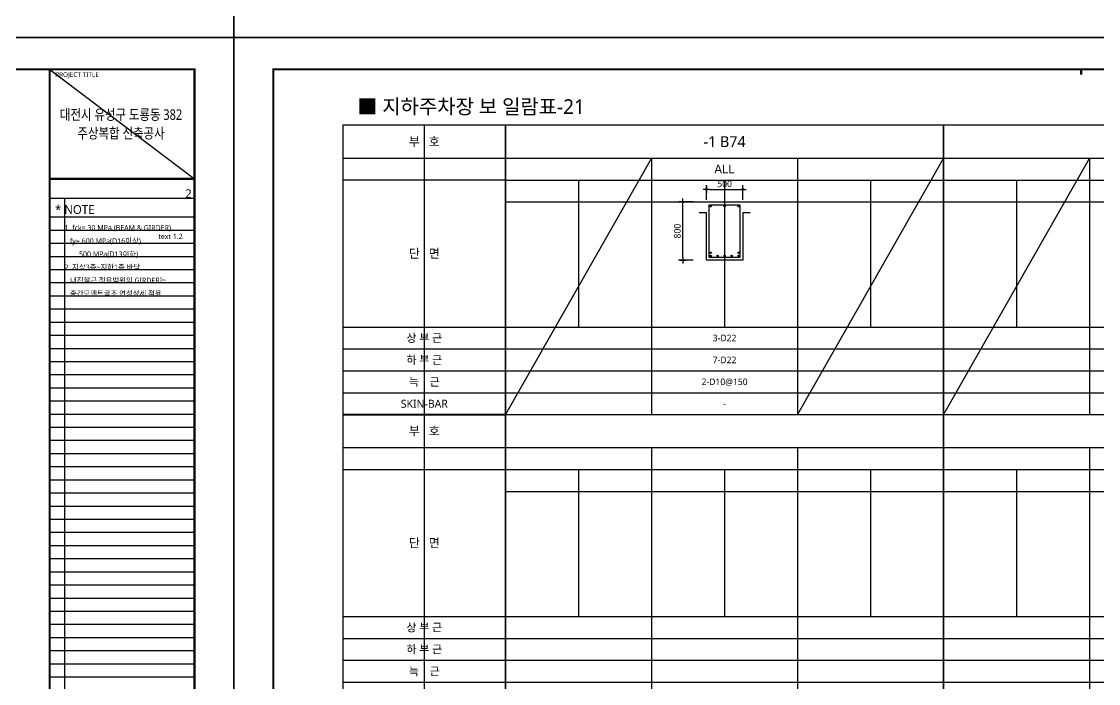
# Model space of a CAD drawing. Header units: millimetres. Extents: x 0 to 252030, y -124740 to 196020.
# Drawn here: x 47521 to 62275, y 98073 to 107140 of the extents above; entities that cross this region are included whole.
import ezdxf
from ezdxf.enums import TextEntityAlignment as Align

# ---------------------------------------------------------------- set-up
doc = ezdxf.new("R2010")
doc.units = ezdxf.units.MM
doc.header["$LTSCALE"] = 30
doc.layers.get('DEFPOINTS').update_dxf_attribs({"color": 142})
for name, color, linetype in [('0-SEC1', 3, 'Continuous'), ('CON', 2, 'Continuous'), ('DIM', 7, 'Continuous'), ('S-철근', 3, 'Continuous'), ('SHEET', 7, 'Continuous'), ('TEX', 3, 'Continuous'), ('TEXT', 6, 'Continuous'), ('TXT', 3, 'Continuous'), ('XR-FORM_(도룡동)$0$AA-SHEET', 9, 'Continuous'), ('XR-FORM_(도룡동)$0$Sheet', 7, 'Continuous'), ('XR-FORM_(도룡동)$0$Sheet-text', 3, 'Continuous')]:
    doc.layers.add(name, color=color, linetype=linetype)
doc.styles.get("Standard").update_dxf_attribs({"font": 'malgun.ttf'})
doc.styles.add('XR-FORM_(도룡동)$3$맑은고딕', font='malgun.ttf')
doc.styles.add('돋움', font='Dotum.ttf')
doc.styles.add('맑은 고딕', font='malgun.ttf')
doc.dimstyles.new('30NDIM', dxfattribs={"dimscale": 50, "dimtxt": 3, "dimasz": 1.5, "dimexe": 2, "dimexo": 6, "dimgap": 1, "dimtad": 1, "dimdec": 0, "dimrnd": 0.25, "dimzin": 0, "dimdsep": 46, "dimtxsty": 'Standard', "dimblk": 'Z_DOT', "dimcen": 5, "dimclrd": 256, "dimclre": 256, "dimclrt": 3, "dimadec": 0, "dimazin": 0, "dimtm": 1e-09, "dimtfac": 1, "dimtdec": 0, "dimtix": 1, "dimtmove": 2, "dimatfit": 1, "dimldrblk": 'Z_DOT', "dimfxl": 1, "dimtolj": 1, "dimtzin": 0, "dimarcsym": 0})

# ---------------------------------------------------------------- blocks, each defined once
blk = doc.blocks.new('XR-FORM_(도룡동)$0$S')
at = {"layer": 'DEFPOINTS'}
for p, q in [((75750, 52950), (82250, 52950)), ((75640, 52073), (82226, 52073)), ((76315, 52073), (76315, 20700)), ((82250, 51196), (75640, 51196)), ((82250, 50596), (75640, 50596)), ((82250, 49996), (75640, 49996)), ((82250, 49396), (75640, 49396)), ((82250, 48796), (75640, 48796)), ((82250, 48196), (75640, 48196)), ((82250, 47596), (75640, 47596)), ((82250, 46996), (75640, 46996)), ((82250, 46396), (75640, 46396)), ((82250, 45796), (75640, 45796)), ((82250, 45196), (75640, 45196)), ((82250, 44596), (75640, 44596)), ((82250, 43996), (75640, 43996)), ((82250, 43396), (75640, 43396)), ((82250, 42796), (75640, 42796)), ((82250, 42196), (75640, 42196)), ((82250, 41596), (75640, 41596)), ((82250, 40996), (75640, 40996)), ((82250, 40396), (75640, 40396)), ((82250, 39796), (75640, 39796)), ((82250, 39196), (75640, 39196)), ((82250, 38596), (75640, 38596)), ((82250, 37996), (75640, 37996)), ((82250, 37396), (75640, 37396)), ((82250, 36796), (75640, 36796)), ((82250, 36196), (75640, 36196)), ((82250, 35596), (75640, 35596)), ((82250, 34996), (75640, 34996)), ((82250, 34396), (75640, 34396)), ((82250, 33796), (75640, 33796)), ((82250, 33196), (75640, 33196)), ((82250, 32596), (75640, 32596)), ((82250, 31996), (75640, 31996)), ((82250, 31396), (75640, 31396)), ((82250, 30796), (75640, 30796)), ((82250, 30196), (75640, 30196))]:
    blk.add_line(p, q, dxfattribs=at)
at = {"layer": 'XR-FORM_(도룡동)$0$AA-SHEET', "const_width": 99.9}
blk.add_lwpolyline([(75750, 52950), (82250, 52950)], dxfattribs=at)
at = {"layer": 'XR-FORM_(도룡동)$0$Sheet', "const_width": 100}
blk.add_lwpolyline([(1850, 57950), (82250, 57950), (82250, 1200), (1850, 1200)], close=True, dxfattribs=at)
at = {"layer": 'XR-FORM_(도룡동)$0$Sheet', "linetype": 'Continuous', "const_width": 100}
blk.add_lwpolyline([(38745, 57950), (38745, 57700)], dxfattribs=at)
at = {"layer": 'XR-FORM_(도룡동)$0$Sheet', "const_width": 100}
for points in [[(75640, 57950), (75640, 1200)], [(75640, 52950), (82250, 52950)]]:
    blk.add_lwpolyline(points, dxfattribs=at)
at = {"layer": 'DEFPOINTS', "style": 'XR-FORM_(도룡동)$3$맑은고딕'}
blk.add_text('2', height=400, dxfattribs=at).set_placement((82126, 52273), align=Align.MIDDLE_RIGHT)
blk.add_text('text 1.2', height=240, dxfattribs=at).set_placement((80599, 50202))
at = {"layer": 'XR-FORM_(도룡동)$0$Sheet', "style": 'XR-FORM_(도룡동)$3$맑은고딕'}
blk.add_text('PROJECT TITLE', height=220, dxfattribs=at).set_placement((75890, 57600))
at = {"layer": 'XR-FORM_(도룡동)$0$Sheet-text', "style": 'XR-FORM_(도룡동)$3$맑은고딕'}
blk.add_text('* NOTE', height=400, dxfattribs=at).set_placement((75881, 51550), align=Align.MIDDLE_LEFT)
blk = doc.blocks.new('XR-FORM_(도룡동)', base_point=(101.33, -56114.51))
at = {"layer": 'DEFPOINTS'}
blk.add_line((377.95, 289.75), (411, 264.75), dxfattribs=at)
blk.add_lwpolyline([(0, 0), (420, 0), (420, 297), (0, 297)], close=True, dxfattribs=at)
at = {"xscale": 0.005, "yscale": 0.005, "zscale": 0.005}
blk.add_blockref('XR-FORM_(도룡동)$0$S', (-0.25, 0), dxfattribs=at)
at = {"layer": 'XR-FORM_(도룡동)$0$Sheet-text', "style": 'XR-FORM_(도룡동)$3$맑은고딕', "width": 0.8}
for s, p in [('대전시 유성구 도룡동 382', (394.23, 279.42)), ('주상복합 신축공사', (394.23, 275.17))]:
    blk.add_text(s, height=2.4, dxfattribs=at).set_placement(p, align=Align.MIDDLE_CENTER)
blk = doc.blocks.new('NOTE-보일람표')
at = {"layer": 'TEX', "style": '맑은 고딕'}
for s, p in [('1. fck= 30 MPa (BEAM & GIRDER)', (0, -144)), ('   fy= 600 MPa(D16이상) ', (0, -324)), ('        500 MPa(D13이하)', (0, -504)), ('2. 지상3층~지하1층 바닥', (0, -684)), ('   내진철근 적용범위의 GIRDER는', (0, -864)), ('   중간모멘트골조 연성상세 적용', (0, -1044))]:
    blk.add_text(s, height=72, dxfattribs=at).set_placement(p, align=Align.MIDDLE_LEFT)
blk = doc.blocks.new('*U160')
at = {"layer": 'DEFPOINTS'}
for p, q in [((-1114, 5286), (-1114, 1321)), ((-2229, 4536), (0, 4536))]:
    blk.add_line(p, q, dxfattribs=at)
at = {"layer": 'SHEET'}
blk.add_line((-2229, 4836), (0, 4836), dxfattribs=at)
at = {"layer": 'SHEET', "color": 6}
for p, q in [((-2229, 2521), (0, 2521)), ((-2229, 2221), (0, 2221)), ((-2229, 1921), (0, 1921)), ((-2229, 1621), (0, 1621))]:
    blk.add_line(p, q, dxfattribs=at)
at = {"layer": 'SHEET'}
blk.add_lwpolyline([(0, 5286), (-2229, 5286), (-2229, 1321), (0, 1321)], close=True, dxfattribs=at)
at = {"layer": 'TXT', "style": '맑은 고딕'}
for s, height, p in [('부   호', 120, (-1114, 5061)), ('단   면', 120, (-1114, 3529)), ('상 부 근', 110, (-1114, 2371)), ('하 부 근', 110, (-1114, 2071)), ('늑    근', 110, (-1114, 1771)), ('SKIN-BAR', 110, (-1114, 1471))]:
    blk.add_text(s, height=height, dxfattribs=at).set_placement(p, align=Align.MIDDLE_CENTER)
blk = doc.blocks.new('4등분')
at = {"layer": 'DEFPOINTS'}
for p, q in [((1000, 3214), (1000, 1200)), ((3000, 3214), (3000, 1200)), ((5000, 3214), (5000, 1200)), ((0, 2914), (6000, 2914))]:
    blk.add_line(p, q, dxfattribs=at)
at = {"layer": 'SHEET'}
blk.add_line((0, 3514), (6000, 3514), dxfattribs=at)
at = {"layer": 'SHEET', "color": 6}
for p, q in [((2000, 3514), (2000, 0)), ((4000, 3514), (4000, 0)), ((0, 3214), (6000, 3214)), ((0, 1200), (6000, 1200)), ((0, 900), (6000, 900)), ((0, 600), (6000, 600)), ((0, 300), (6000, 300))]:
    blk.add_line(p, q, dxfattribs=at)
at = {"layer": 'SHEET'}
blk.add_lwpolyline([(6000, 3964), (0, 3964), (0, 0), (6000, 0)], close=True, dxfattribs=at)
blk = doc.blocks.new('Z_DOT')
at = {"layer": 'DIM', "color": 0}
for p, q in [((-1, 0), (1, 0)), ((0, -1), (0, 1))]:
    blk.add_line(p, q, dxfattribs=at)
for radius in [0.25, 0.125]:
    blk.add_circle((0, 0), radius, dxfattribs=at)
blk = doc.blocks.new('*D1161')
at = {"layer": 'DEFPOINTS', "color": 0, "transparency": 16777216}
for p in [(57403, 104840), (56903, 104519), (57403, 104519)]:
    blk.add_point(p, dxfattribs=at)
at = {"layer": 'DIM', "lineweight": -2, "transparency": 16777216}
for p, q in [((56903, 104699), (56903, 104900)), ((56948, 104840), (57358, 104840)), ((57403, 104699), (57403, 104900))]:
    blk.add_line(p, q, dxfattribs=at)
at = {"layer": 'DIM', "lineweight": -2, "transparency": 16777216, "xscale": 45, "yscale": 45, "zscale": 45, "rotation": 180}
blk.add_blockref('Z_DOT', (56903, 104840), dxfattribs=at)
at = {"layer": 'DIM', "lineweight": -2, "transparency": 16777216, "xscale": 45, "yscale": 45, "zscale": 45}
blk.add_blockref('Z_DOT', (57403, 104840), dxfattribs=at)
at = {"layer": 'DIM', "color": 3, "transparency": 16777216, "insert": (57153, 104916), "char_height": 90, "attachment_point": 5}
blk.add_mtext('\\A1;500', dxfattribs=at)
blk = doc.blocks.new('*D1162')
at = {"layer": 'DEFPOINTS', "color": 0, "transparency": 16777216}
for p in [(56583, 104669), (56903, 104669), (56903, 103869)]:
    blk.add_point(p, dxfattribs=at)
at = {"layer": 'DIM', "lineweight": -2, "transparency": 16777216}
for p, q in [((56723, 104669), (56523, 104669)), ((56583, 103914), (56583, 104624)), ((56723, 103869), (56523, 103869))]:
    blk.add_line(p, q, dxfattribs=at)
at = {"layer": 'DIM', "lineweight": -2, "transparency": 16777216, "xscale": 45, "yscale": 45, "zscale": 45}
for p, rotation in [((56583, 104669), 90), ((56583, 103869), 270)]:
    blk.add_blockref('Z_DOT', p, dxfattribs=dict(at, rotation=rotation))
at = {"layer": 'DIM', "color": 3, "transparency": 16777216, "insert": (56506, 104269), "char_height": 90, "attachment_point": 5, "rotation": 90}
blk.add_mtext('\\A1;800', dxfattribs=at)

msp = doc.modelspace()

# ---------------------------------------------------------------- hatches: boundary and pattern name
at = {"layer": 'S-철근'}
h = msp.add_hatch(color=256, dxfattribs=at)
edge = h.paths.add_edge_path()
edge.add_arc((56962.08013, 104610.41992), 9.55, 0, 180)
edge.add_arc((56962.08013, 104610.41992), 9.55, 180, 360)
h = msp.add_hatch(color=256, dxfattribs=at)
edge = h.paths.add_edge_path()
edge.add_arc((57153.00013, 104610.41992), 9.55, 0, 180)
edge.add_arc((57153.00013, 104610.41992), 9.55, 180, 360)
h = msp.add_hatch(color=256, dxfattribs=at)
edge = h.paths.add_edge_path()
edge.add_arc((57343.92013, 104610.41992), 9.55, 0, 180)
edge.add_arc((57343.92013, 104610.41992), 9.55, 180, 360)
h = msp.add_hatch(color=256, dxfattribs=at)
edge = h.paths.add_edge_path()
edge.add_arc((56962.08013, 103972.67992), 9.55, 0, 180)
edge.add_arc((56962.08013, 103972.67992), 9.55, 180, 360)
h = msp.add_hatch(color=256, dxfattribs=at)
edge = h.paths.add_edge_path()
edge.add_arc((56962.08013, 103928.57992), 9.55, 0, 180)
edge.add_arc((56962.08013, 103928.57992), 9.55, 180, 360)
h = msp.add_hatch(color=256, dxfattribs=at)
edge = h.paths.add_edge_path()
edge.add_arc((57057.54013, 103928.57992), 9.55, 0, 180)
edge.add_arc((57057.54013, 103928.57992), 9.55, 180, 360)
h = msp.add_hatch(color=256, dxfattribs=at)
edge = h.paths.add_edge_path()
edge.add_arc((57153.00013, 103928.57992), 9.55, 0, 180)
edge.add_arc((57153.00013, 103928.57992), 9.55, 180, 360)
h = msp.add_hatch(color=256, dxfattribs=at)
edge = h.paths.add_edge_path()
edge.add_arc((57248.46013, 103928.57992), 9.55, 0, 180)
edge.add_arc((57248.46013, 103928.57992), 9.55, 180, 360)
h = msp.add_hatch(color=256, dxfattribs=at)
edge = h.paths.add_edge_path()
edge.add_arc((57343.92013, 103972.67992), 9.55, 0, 180)
edge.add_arc((57343.92013, 103972.67992), 9.55, 180, 360)
h = msp.add_hatch(color=256, dxfattribs=at)
edge = h.paths.add_edge_path()
edge.add_arc((57343.92013, 103928.57992), 9.55, 0, 180)
edge.add_arc((57343.92013, 103928.57992), 9.55, 180, 360)

# ---------------------------------------------------------------- linework, layer by layer
at = {"layer": 'CON', "color": 8}
msp.add_line((56803.00013, 104669.49992), (57503.00013, 104669.49992), dxfattribs=at)
msp.add_lwpolyline([(57503.00013, 104519.49992), (57403.00013, 104519.49992), (57403.00013, 103869.49992), (56903.00013, 103869.49992), (56903.00013, 104519.49992), (56803.00013, 104519.49992)], dxfattribs=at)
at = {"layer": 'S-철근'}
msp.add_lwpolyline([(56943.00013, 103909.49992), (56943.00013, 104629.49992), (57363.00013, 104629.49992), (57363.00013, 103909.49992), (56943.00013, 103909.49992)], dxfattribs=at)
for centre in [(56962.08013, 104610.41992), (57153.00013, 104610.41992), (57343.92013, 104610.41992), (56962.08013, 103972.67992), (56962.08013, 103928.57992), (57057.54013, 103928.57992), (57153.00013, 103928.57992), (57248.46013, 103928.57992), (57343.92013, 103972.67992), (57343.92013, 103928.57992)]:
    msp.add_circle(centre, 9.55, dxfattribs=at)
at = {"layer": 'SHEET'}
for p, q in [((56153.00013, 105269.49992), (54153.00013, 101754.99992)), ((60153.00013, 105269.49992), (58153.00013, 101754.99992)), ((62153.00013, 105269.49992), (60153.00013, 101754.99992))]:
    msp.add_line(p, q, dxfattribs=at)

# ---------------------------------------------------------------- block references
for name, p in [('*U160', (54153.00013, 100433.49992)), ('4등분', (54153.00013, 101754.99992)), ('4등분', (60153.00013, 101754.99992)), ('*U160', (54153.00013, 96468.99992)), ('4등분', (54153.00013, 97790.49992)), ('4등분', (60153.00013, 97790.49992))]:
    msp.add_blockref(name, p)
at = {"layer": '0-SEC1', "xscale": 60, "yscale": 60, "zscale": 60}
for p in [(31310.02429, -3259950.57868), (56510.02429, -3259950.57868), (31310.02429, -3277770.57868), (56510.02429, -3277770.57868)]:
    msp.add_blockref('XR-FORM_(도룡동)', p, dxfattribs=at)
at = {"layer": 'S-철근'}
msp.add_blockref('NOTE-보일람표', (48109.3931, 104458.91905), dxfattribs=at)

# ---------------------------------------------------------------- texts
at = {"layer": 'TEXT', "style": '맑은 고딕'}
msp.add_text('■ 지하주차장 보 일람표-21', height=200, dxfattribs=at).set_placement((52122.82534, 105974.96949), align=Align.MIDDLE_LEFT)
at = {"layer": 'TXT', "color": 2, "style": '맑은 고딕'}
msp.add_text('-1 B74', height=150, dxfattribs=at).set_placement((57153.00013, 105494.49992), align=Align.MIDDLE_CENTER)
at = {"layer": 'TXT'}
for s, height, style, p in [('ALL', 120, '돋움', (57153.00013, 105119.49992)), ('3-D22', 90, '맑은 고딕', (57153.00013, 102804.99992)), ('7-D22', 90, '맑은 고딕', (57153.00013, 102504.99992)), ('2-D10@150', 90, '맑은 고딕', (57153.00013, 102204.99992)), ('-', 90, '맑은 고딕', (57153.00013, 101904.99992))]:
    msp.add_text(s, height=height, dxfattribs=dict(at, style=style)).set_placement(p, align=Align.MIDDLE_CENTER)

# ---------------------------------------------------------------- dimensions: what is measured, and where the dimension line sits
at = {"layer": 'DIM'}
dim = msp.add_linear_dim(base=(57403.00013, 104839.65148), p1=(56903.00013, 104519.49992), p2=(57403.00013, 104519.49992), dimstyle='30NDIM', override={"dimscale": 30, "dimtxsty": 'Standard'}, dxfattribs=at)
dim.commit()
dim.dimension.update_dxf_attribs({"geometry": '*D1161', "text_midpoint": (57153.00013, 104916.14945)})
dim = msp.add_linear_dim(base=(56582.84857, 104669.49992), p1=(56903.00013, 103869.49992), p2=(56903.00013, 104669.49992), angle=90, dimstyle='30NDIM', override={"dimscale": 30, "dimtxsty": 'Standard'}, dxfattribs=at)
dim.commit()
dim.dimension.update_dxf_attribs({"geometry": '*D1162', "text_midpoint": (56506.3506, 104269.49992)})

doc.saveas('drawing.dxf')
